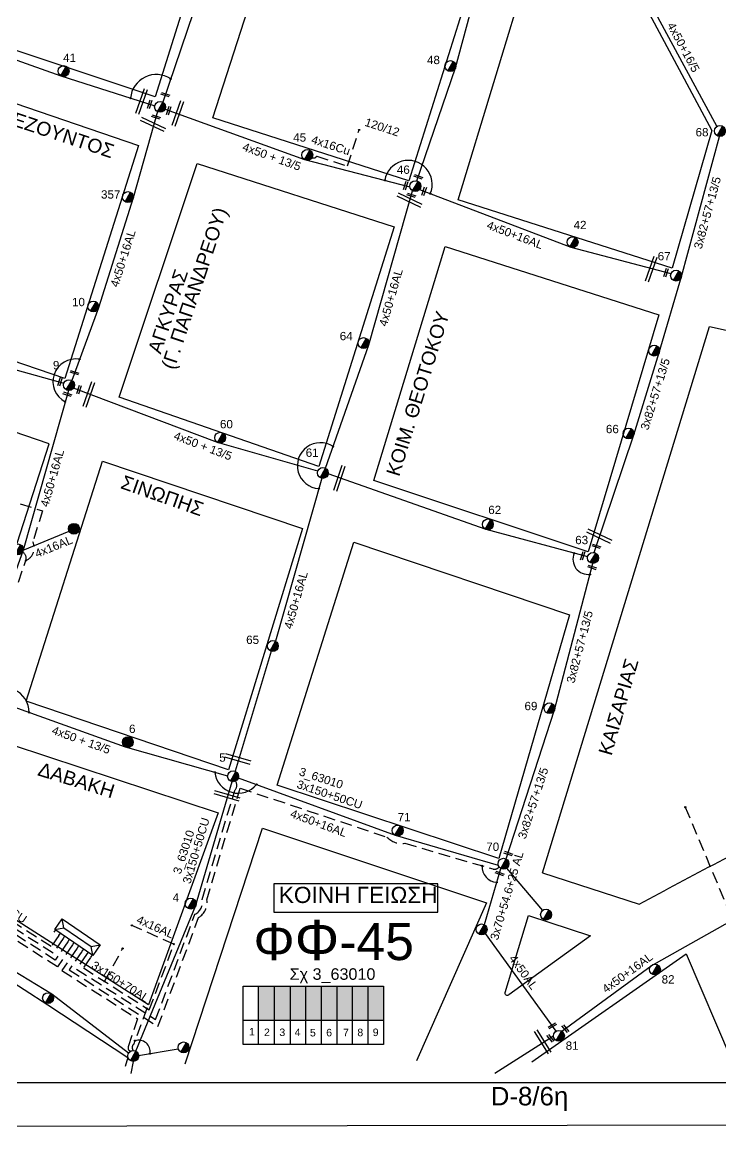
# Model space of a CAD drawing. Header units: millimetres. Extents: x 1091 to 3521, y 1177 to 2968.
# Drawn here: x 1449.9 to 1601.1, y 1933.2 to 2172.8 of the extents above; entities that cross this region are included whole.
import ezdxf
from ezdxf.enums import TextEntityAlignment as Align

# ---------------------------------------------------------------- set-up
doc = ezdxf.new("R2010")
doc.units = ezdxf.units.MM
doc.linetypes.add('DASHED', pattern=[19.05, 12.7, -6.35])
for name, color, linetype, lineweight in [('3x150+50', 7, 'Continuous', 30), ('3x150+50+CPE', 7, 'DASHED', 30), ('3x82+57+13_5', 7, 'Continuous', 30), ('4x50 + 13_5', 7, 'SYN_LINE', 30), ('4x50+16_5', 7, 'Continuous', 30), ('Άγνωστα', 7, 'Continuous', 30), ('Γυμνά εναέρια ΧΤ (3Φ)   4x16AL', 7, 'Continuous', 30), ('Γυμνά εναέρια ΧΤ (3Φ) 4x50AL', 7, 'Continuous', 30), ('Γυμνά εναέρια ΧΤ και ΦΟΠ (3Φ)   4x50+16AL', 7, 'Continuous', 30), ('Καλώδια ΧΤ   3x150+50CU', 7, 'DASHED', 30), ('Καλώδια ΧΤ   3x150+70AL', 7, 'DASHED', 30), ('Καλώδια ΧΤ   3x150AL+50CU', 7, 'DASHED', 30), ('Συνεστραμμένα ΧΤ   3x70+54.6+25 AL', 7, 'SYN_LINE', 30), ('Υπόγεια καλώδια Παροχών ΧΤ   4x16AL', 7, 'DASHED', 30)]:
    doc.layers.add(name, color=color, linetype=linetype, lineweight=lineweight)
for name, color, linetype in [('Pillar OTE', 7, 'Continuous'), ('TEXT ΚΑΛΩΔΙΩΝ', 7, 'Continuous'), ('ΑΓΝΩΣΤΟ ΕΝΑΕΡΙΟ ΚΑΛΩΔΙΟ', 7, 'Continuous'), ('ΑΓΝΩΣΤΟ ΥΠΟΓΕΙΟ ΚΑΛΩΔΙΟ', 7, 'DASHED'), ('Επιγραφές - Σχήματα', 7, 'Continuous'), ('Μηχανική τομή', 7, 'Continuous'), ('Στύλος Ξύλινος', 7, 'Continuous'), ('Στύλος Ξύλινος @ 1', 7, 'Continuous'), ('Στύλος ΦΜ', 7, 'Continuous'), ('Στύλος ΦΜ @ 1', 7, 'Continuous'), ('Συνδέσεις', 7, 'Continuous'), ('Τομή', 7, 'Continuous'), ('Υποσταθμός πόλεως', 7, 'Continuous'), ('Υπόβαθρο ΔΕΗ', 7, 'Continuous')]:
    doc.layers.add(name, color=color, linetype=linetype)
doc.styles.add('arial', font='arial.ttf')
doc.styles.get("Standard").update_dxf_attribs({"font": 'arial.ttf', "height": 1.8})
doc.linetypes.add('SYN_LINE', pattern='A,0.5,-0.0001,["/\\/\\/\\/",Standard,S=0.1,R=0,X=0,Y=-0.05],-0.25', length=0.7501)

# ---------------------------------------------------------------- blocks, each defined once
blk = doc.blocks.new('ΥΠΑΡΧΩΝ ΤΣΙΜΕΝΤΕΝΙΟΣ ΣΤΥΛΟΣ')
at = {"layer": 'Στύλος ΦΜ'}
blk.add_hatch(color=7, dxfattribs=at).paths.add_polyline_path([(-1.29, -2.28, 0.574793), (2.62, 0, 0.268822), (1.3, 2.27)])
at = {"layer": 'Στύλος ΦΜ', "color": 7}
blk.add_line((-1.29, -2.28), (1.3, 2.27), dxfattribs=at)
blk.add_circle((0, 0), 2.62, dxfattribs=at)
at = {"layer": 'Στύλος ΦΜ', "flags": 4}
for tag, p in [('ΑΡΙΘΜΟΣ', (-4.68, 8.05)), ('ΤΥΠΟΣ', (-4.91, 3.03))]:
    blk.add_attdef(tag, p, '', height=4, dxfattribs=at)
blk = doc.blocks.new('ΥΠΑΡΧΩΝ ΞΥΛΙΝΟΣ ΣΤΥΛΟΣ')
at = {"layer": 'Στύλος Ξύλινος'}
h = blk.add_hatch(color=7, dxfattribs=at)
h.paths.add_polyline_path([(-2.62, 0, 0.270008), (-1.29, -2.28), (1.3, 2.27, 0.576266)])
h.paths.add_polyline_path([(-1.29, -2.28, 0.574793), (2.62, 0, 0.268822), (1.3, 2.27)])
at = {"layer": 'Στύλος Ξύλινος', "color": 7}
blk.add_line((-1.29, -2.28), (1.3, 2.27), dxfattribs=at)
blk.add_circle((0, 0), 2.62, dxfattribs=at)
at = {"layer": 'Στύλος Ξύλινος', "color": 1, "flags": 4}
for tag, p in [('ΑΡΙΘΜΟΣ', (-4.91, 8.6)), ('ΤΥΠΟΣ', (-4.85, 3.39))]:
    blk.add_attdef(tag, p, '', height=4, dxfattribs=at)
blk = doc.blocks.new('ΥΠΟΣΤΑΘΜΟΣ ΠΟΛΕΩΣ 9 ΑΝΑΧΩΡΗΣΕΩΝ')
at = {"layer": 'Υποσταθμός πόλεως', "ltscale": 40}
for p, q in [((-9.63, -2.82), (-9.63, -4)), ((-7.12, -2.82), (-7.12, -4)), ((-4.84, -2.82), (-4.84, -4)), ((-2.36, -2.82), (-2.36, -4)), ((0.09, -2.82), (0.09, -4)), ((2.55, -2.82), (2.55, -4)), ((5.02, -2.82), (5.02, -4)), ((7.48, -2.82), (7.48, -4)), ((9.61, -2.82), (9.61, -4))]:
    blk.add_line(p, q, dxfattribs=at)
blk.add_lwpolyline([(-10.02, 2.82), (10.02, 2.82), (10.02, -2.82), (-10.02, -2.82)], close=True, dxfattribs=at)
for points in [[(-7.21, 0), (-10.02, 2.82)], [(-10.02, -2.82), (-7.21, 0)], [(-7.21, 0), (7.21, 0)], [(7.21, 0), (10.02, 2.82)], [(10.02, -2.82), (7.21, 0)]]:
    blk.add_lwpolyline(points, dxfattribs=at)
at = {"layer": 'Υποσταθμός πόλεως', "linetype": 'SYN_LINE', "ltscale": 40, "flags": 1}
for tag, p in [('ΜΕΤΑΣΧΗΜΑΤΙΣΜΟΣ', (10.79, 1.71)), ('ΙΣΧΥΣ', (10.77, -1.08)), ('ΑΡΙΘΜΟΣ', (10.89, -3.8))]:
    blk.add_attdef(tag, p, '', height=1.8, dxfattribs=at)
blk = doc.blocks.new('_ΣΥΝΔΕΣΗ')
at = {"layer": 'Συνδέσεις', "linetype": 'SYN_LINE', "ltscale": 40}
blk.add_hatch(color=256, dxfattribs=at).paths.add_polyline_path([(0.5, -0.01, 1), (-0.5, -0.01, 1)])
at = {"layer": 'Συνδέσεις'}
blk.add_circle((0, -0.01), 0.5, dxfattribs=at)
blk = doc.blocks.new('ΤΟΜΗ')
at = {"layer": 'Τομή', "ltscale": 40}
for p, q in [((11.33, -0.65), (-11.4, -0.65)), ((11.33, -3.42), (-11.4, -3.42))]:
    blk.add_line(p, q, dxfattribs=at)
blk = doc.blocks.new('ΜΗΧΑΝΙΚΗ ΤΟΜΗ')
at = {"layer": 'Μηχανική τομή', "ltscale": 40}
for p, q in [((-3.79, 1.21), (3.79, 1.21)), ((3.79, -0.34), (-3.79, -0.34))]:
    blk.add_line(p, q, dxfattribs=at)

msp = doc.modelspace()

# ---------------------------------------------------------------- hatches: boundary and pattern name
at = {"layer": 'Καλώδια ΧΤ   3x150AL+50CU', "linetype": 'DASHED', "lineweight": -3, "ltscale": 0.2}
h = msp.add_hatch(color=30, dxfattribs=at)
h.dxf.hatch_style = 1
h.paths.add_polyline_path([(1504.49, 1964.12), (1501.05, 1964.12), (1501.05, 1956.76), (1504.49, 1956.76)])
h = msp.add_hatch(color=2, dxfattribs=at)
h.dxf.hatch_style = 1
h.paths.add_polyline_path([(1504.49, 1956.76), (1507.93, 1956.75), (1507.93, 1964.12), (1504.49, 1964.12)])
h = msp.add_hatch(color=62, dxfattribs=at)
h.dxf.hatch_style = 1
h.paths.add_polyline_path([(1511.23, 1964.12), (1507.93, 1964.12), (1507.93, 1956.75), (1511.23, 1956.75)])
h = msp.add_hatch(color=27, dxfattribs=at)
h.dxf.hatch_style = 1
h.paths.add_polyline_path([(1511.23, 1956.75), (1514.62, 1956.75), (1514.62, 1964.12), (1511.23, 1964.12)])
h = msp.add_hatch(color=5, dxfattribs=at)
h.dxf.hatch_style = 1
h.paths.add_polyline_path([(1514.62, 1956.75), (1518.01, 1956.74), (1518.01, 1964.12), (1514.62, 1964.12)])
h = msp.add_hatch(color=6, dxfattribs=at)
h.dxf.hatch_style = 1
h.paths.add_polyline_path([(1521.35, 1956.74), (1521.35, 1964.12), (1518.01, 1964.12), (1518.01, 1956.74)])
h = msp.add_hatch(color=133, dxfattribs=at)
h.dxf.hatch_style = 1
h.paths.add_polyline_path([(1524.74, 1964.12), (1521.35, 1964.12), (1521.35, 1956.74), (1524.74, 1956.74)])
h = msp.add_hatch(color=151, dxfattribs=at)
h.dxf.hatch_style = 1
h.paths.add_polyline_path([(1528.13, 1964.12), (1524.74, 1964.12), (1524.74, 1956.74), (1528.13, 1956.74)])

# ---------------------------------------------------------------- linework, layer by layer
at = {"layer": '3x150+50', "color": 30, "linetype": 'DASHED', "lineweight": -3, "ltscale": 0.2}
msp.add_lwpolyline([(1434.88, 2073.1), (1454.29, 2067.03), (1452.17, 2060.33, -0.432319), (1450.68, 2056.25, 1.802516)], format="xyb", dxfattribs=at)
at = {"layer": '3x150+50+CPE', "color": 151, "lineweight": -3, "ltscale": 0.2}
msp.add_lwpolyline([(1460.75, 1973.02), (1457.51, 1968.26), (1429.35, 1986.26), (1434.44, 2001.61, 0.280045), (1436.22, 2006.56), (1441.77, 2024.85, 0.790824), (1440.67, 2028.21)], format="xyb", dxfattribs=at)
at = {"layer": '3x82+57+13_5', "color": 30, "lineweight": -3, "ltscale": 0.1}
msp.add_lwpolyline([(1573.65, 2057.97), (1582.26, 2083.49), (1587.76, 2101.3), (1592.54, 2117.78), (1600.8, 2148.1)], dxfattribs=at)
at = {"layer": '3x82+57+13_5', "color": 133, "lineweight": -3, "ltscale": 0.1}
msp.add_lwpolyline([(1554.63, 1991.63), (1565.1, 2023.89), (1573.4, 2055.64)], dxfattribs=at)
at = {"layer": '4x50 + 13_5', "color": 5, "lineweight": -3, "ltscale": 0.1}
msp.add_lwpolyline([(1480.79, 2153.99), (1510.99, 2143.07), (1533.79, 2137.2)], dxfattribs=at)
at = {"layer": '4x50 + 13_5', "color": 6, "lineweight": -3, "ltscale": 0.1}
msp.add_lwpolyline([(1513.83, 2075.59), (1492.14, 2081.81), (1461.01, 2093.61)], dxfattribs=at)
at = {"layer": '4x50 + 13_5', "color": 151, "lineweight": -3, "ltscale": 0.1}
msp.add_lwpolyline([(1440.36, 2027.3), (1472.17, 2015.9), (1494.33, 2009.62)], dxfattribs=at)
at = {"layer": '4x50+16_5', "color": 30, "lineweight": -3, "ltscale": 0.1}
msp.add_lwpolyline([(1585.47, 2177.47), (1600.22, 2150.25)], dxfattribs=at)
at = {"layer": 'Pillar OTE', "lineweight": -3, "ltscale": 40}
for points in [[(1497.72, 1951.48), (1497.73, 1964.12), (1528.06, 1964.12), (1528.06, 1951.45), (1497.72, 1951.48)], [(1501.05, 1951.48), (1501.05, 1964.12)], [(1504.49, 1951.48), (1504.49, 1964.12)], [(1507.93, 1951.47), (1507.93, 1964.12)], [(1511.23, 1951.47), (1511.23, 1964.12)], [(1514.62, 1951.47), (1514.62, 1964.12)], [(1518.01, 1951.46), (1518.01, 1964.12)], [(1521.35, 1951.46), (1521.35, 1964.12)], [(1524.74, 1951.46), (1524.74, 1964.12)], [(1497.72, 1956.76), (1528.06, 1956.73)]]:
    msp.add_lwpolyline(points, dxfattribs=at)
at = {"layer": 'Άγνωστα', "lineweight": -3, "ltscale": 0.1}
for points in [[(3521.49, 1936.89), (1091.31, 1933.19), (1091.31, 2964.7), (3521.49, 2968.4)], [(3374.53, 1943.19), (1101.31, 1943.19), (1101.31, 2954.7), (3374.53, 2954.7)]]:
    msp.add_lwpolyline(points, close=True, dxfattribs=at)
at = {"layer": 'ΑΓΝΩΣΤΟ ΕΝΑΕΡΙΟ ΚΑΛΩΔΙΟ', "color": 5, "lineweight": -3, "ltscale": 0.1}
for points in [[(1535.31, 2138.45), (1543.66, 2162.96), (1550.57, 2188.64)], [(1472.89, 1949.56), (1456.31, 1962.32), (1434.62, 1975.46), (1425.39, 1979.31)]]:
    msp.add_lwpolyline(points, dxfattribs=at)
at = {"layer": 'ΑΓΝΩΣΤΟ ΕΝΑΕΡΙΟ ΚΑΛΩΔΙΟ', "color": 173, "lineweight": -3, "ltscale": 0.1}
msp.add_lwpolyline([(1428.14, 2171.91), (1458.27, 2161.23), (1478.56, 2154.7)], dxfattribs=at)
at = {"layer": 'ΑΓΝΩΣΤΟ ΕΝΑΕΡΙΟ ΚΑΛΩΔΙΟ', "color": 30, "lineweight": -3, "ltscale": 0.1}
for points in [[(1408.92, 2110.84), (1436.29, 2100.92), (1458.92, 2094.69)], [(1564.87, 1953.27), (1552.18, 1945.2)]]:
    msp.add_lwpolyline(points, dxfattribs=at)
at = {"layer": 'ΑΓΝΩΣΤΟ ΕΝΑΕΡΙΟ ΚΑΛΩΔΙΟ', "color": 133, "lineweight": -3, "ltscale": 0.1}
msp.add_lwpolyline([(1572.26, 2057.06), (1550.32, 2062.96), (1516.12, 2075.04)], dxfattribs=at)
at = {"layer": 'ΑΓΝΩΣΤΟ ΕΝΑΕΡΙΟ ΚΑΛΩΔΙΟ', "color": 27, "lineweight": -3, "ltscale": 0.1}
for points in [[(1474.5, 1949.99), (1487.37, 1981.39), (1495.29, 2008.38)], [(1475.08, 1949.06), (1483.67, 1950.51)], [(1473.91, 1947.79), (1473.38, 1945.21)]]:
    msp.add_lwpolyline(points, dxfattribs=at)
at = {"layer": 'ΑΓΝΩΣΤΟ ΕΝΑΕΡΙΟ ΚΑΛΩΔΙΟ', "color": 151, "lineweight": -3, "ltscale": 0.1}
msp.add_lwpolyline([(1554.68, 1989.62), (1562.51, 1980.49)], dxfattribs=at)
at = {"layer": 'ΑΓΝΩΣΤΟ ΥΠΟΓΕΙΟ ΚΑΛΩΔΙΟ', "color": 133, "lineweight": -3, "ltscale": 0.2}
msp.add_lwpolyline([(1593.39, 2002.85), (1602.94, 1980), (1604.77, 1980.78, -0.530409), (1606.57, 1981.63, 3.998723)], format="xyb", dxfattribs=at)
at = {"layer": 'Γυμνά εναέρια ΧΤ (3Φ)   4x16AL', "color": 30, "lineweight": -3, "ltscale": 0.1}
msp.add_lwpolyline([(1450.11, 2058.52), (1460.03, 2062.58)], dxfattribs=at)
at = {"layer": 'Γυμνά εναέρια ΧΤ (3Φ) 4x50AL', "color": 133, "lineweight": -3, "ltscale": 0.1}
msp.add_lwpolyline([(1550.07, 1975.49), (1565.4, 1954.32)], dxfattribs=at)
at = {"layer": 'Γυμνά εναέρια ΧΤ και ΦΟΠ (3Φ)   4x50+16AL', "color": 85, "lineweight": -3, "ltscale": 0.1}
msp.add_lwpolyline([(1501.26, 2223.56), (1495.75, 2202.79), (1488.17, 2178.72), (1480.31, 2155.52)], dxfattribs=at)
at = {"layer": 'Γυμνά εναέρια ΧΤ και ΦΟΠ (3Φ)   4x50+16AL', "color": 30, "lineweight": -3, "ltscale": 0.1}
for points in [[(1479.14, 2153.47), (1473.93, 2134.8), (1466.41, 2110.96), (1460.59, 2095.26)], [(1459.88, 2093.06), (1450.11, 2058.52), (1439.65, 2029.27)]]:
    msp.add_lwpolyline(points, dxfattribs=at)
at = {"layer": 'Γυμνά εναέρια ΧΤ και ΦΟΠ (3Φ)   4x50+16AL', "color": 6, "lineweight": -3, "ltscale": 0.1}
for points in [[(1515.54, 2076.25), (1524.87, 2102.99), (1534.38, 2136.3)], [(1514.7, 2074.07), (1504.72, 2038.77)], [(1503.73, 2036.64), (1495.95, 2010.63)]]:
    msp.add_lwpolyline(points, dxfattribs=at)
at = {"layer": 'Γυμνά εναέρια ΧΤ και ΦΟΠ (3Φ)   4x50+16AL', "color": 5, "lineweight": -3, "ltscale": 0.1}
msp.add_lwpolyline([(1535.87, 2136.59), (1568.63, 2124.09), (1590.28, 2118.38)], dxfattribs=at)
at = {"layer": 'Γυμνά εναέρια ΧΤ και ΦΟΠ (3Φ)   4x50+16AL', "color": 151, "lineweight": -3, "ltscale": 0.1}
msp.add_lwpolyline([(1496.65, 2009.23), (1530.56, 1996.77), (1552.9, 1990.31)], dxfattribs=at)
at = {"layer": 'Γυμνά εναέρια ΧΤ και ΦΟΠ (3Φ)   4x50+16AL', "color": 133, "lineweight": -3, "ltscale": 0.1}
msp.add_lwpolyline([(1566.63, 1954.36), (1585.97, 1968.52), (1606.64, 1980.14)], dxfattribs=at)
at = {"layer": 'Επιγραφές - Σχήματα', "color": 173, "lineweight": -3}
msp.add_lwpolyline([(1504.33, 1980.1), (1539.84, 1980.1), (1539.84, 1986.27), (1504.33, 1986.27)], close=True, dxfattribs=at)
at = {"layer": 'Καλώδια ΧΤ   3x150+50CU', "color": 6, "lineweight": -3, "ltscale": 0.2}
msp.add_lwpolyline([(1478.76, 1956.87), (1487.25, 1979.65, 0.34995), (1488.83, 1982.85), (1495.87, 2006.47, 0.352344), (1496.07, 2008.51)], format="xyb", dxfattribs=at)
at = {"layer": 'Καλώδια ΧΤ   3x150+50CU', "color": 133, "lineweight": -3, "ltscale": 0.2}
msp.add_lwpolyline([(1462.78, 1971.63), (1460.06, 1967.63), (1479.26, 1955.36), (1488.06, 1978.95, 0.299135), (1489.86, 1982.79), (1497.05, 2006.98), (1528.8, 1996.36, 0.237489), (1532.68, 1995.02), (1551.71, 1989.47, 0.297088), (1553.11, 1989.89)], format="xyb", dxfattribs=at)
at = {"layer": 'Καλώδια ΧΤ   3x150+50CU', "color": 5, "lineweight": -3, "ltscale": 0.2}
for points in [[(1461.76, 1972.32), (1458.46, 1967.47)], [(1458.46, 1967.47), (1474.83, 1957.01)]]:
    msp.add_lwpolyline(points, dxfattribs=at)
at = {"layer": 'Καλώδια ΧΤ   3x150+50CU', "color": 6, "lineweight": -3, "ltscale": 0.2}
for points in [[(1463.8, 1970.93), (1461.66, 1967.79)], [(1461.66, 1967.79), (1478.76, 1956.87)]]:
    msp.add_lwpolyline(points, dxfattribs=at)
at = {"layer": 'Καλώδια ΧΤ   3x150+50CU', "color": 5, "lineweight": -3, "ltscale": 0.2}
msp.add_lwpolyline([(1474.83, 1957.01), (1472.84, 1950.96, 0.413284), (1473.32, 1949.99, 1.293602)], format="xyb", dxfattribs=at)
at = {"layer": 'Καλώδια ΧΤ   3x150+70AL', "color": 27, "lineweight": -3, "ltscale": 0.2}
for points in [[(1477.39, 1958.93), (1482.71, 1973.18)], [(1464.68, 1970.33), (1463.12, 1968.05)], [(1467.7, 1965.12), (1471.61, 1972.23)], [(1463.12, 1968.05), (1477.39, 1958.93)]]:
    msp.add_lwpolyline(points, dxfattribs=at)
msp.add_lwpolyline([(1476.85, 1959.27), (1474.01, 1951.55, 0.418027), (1473.92, 1950.15, 1.952214)], format="xyb", dxfattribs=at)
at = {"layer": 'Καλώδια ΧΤ   3x150AL+50CU', "color": 30, "lineweight": -3, "ltscale": 0.2}
msp.add_lwpolyline([(1441.57, 2030.01), (1450.68, 2056.25, 0.377398), (1449.94, 2058.05, 81.053447)], format="xyb", dxfattribs=at)
at = {"layer": 'Καλώδια ΧΤ   3x150AL+50CU', "color": 2, "lineweight": -3, "ltscale": 0.2}
msp.add_lwpolyline([(1456.56, 1971.24), (1428.88, 1988.93), (1426.4, 1990.18), (1381.24, 2015.36), (1389.5, 2041.59, 0.275664), (1388.93, 2043.99)], format="xyb", dxfattribs=at)
at = {"layer": 'Καλώδια ΧΤ   3x150AL+50CU', "color": 62, "lineweight": -3, "ltscale": 0.2}
msp.add_lwpolyline([(1457.04, 1969.75), (1428.34, 1988.09), (1425.92, 1989.3), (1381.98, 2013.67, 0.555416), (1380.39, 2014.5)], format="xyb", dxfattribs=at)
at = {"layer": 'Καλώδια ΧΤ   3x150AL+50CU', "color": 30, "lineweight": -3, "ltscale": 0.2}
for points in [[(1456.16, 1972.68), (1429.42, 1989.77)], [(1457.78, 1975.06), (1456.16, 1972.68)]]:
    msp.add_lwpolyline(points, dxfattribs=at)
at = {"layer": 'Καλώδια ΧΤ   3x150AL+50CU', "color": 2, "lineweight": -3, "ltscale": 0.2}
msp.add_lwpolyline([(1458.72, 1974.41), (1456.56, 1971.24)], dxfattribs=at)
at = {"layer": 'Καλώδια ΧΤ   3x150AL+50CU', "color": 62, "lineweight": -3, "ltscale": 0.2}
msp.add_lwpolyline([(1459.74, 1973.71), (1457.04, 1969.75)], dxfattribs=at)
at = {"layer": 'Συνεστραμμένα ΧΤ   3x70+54.6+25 AL', "color": 133, "lineweight": -3, "ltscale": 15}
msp.add_lwpolyline([(1549.9, 1977.41), (1553.46, 1989.59)], dxfattribs=at)
at = {"layer": 'Υπόβαθρο ΔΕΗ', "lineweight": -3, "ltscale": 0.1}
for points in [[(1437.71, 2170.32), (1458.75, 2238.3), (1500.11, 2224.92), (1478.69, 2156.69)], [(1491.17, 2152.1), (1507.79, 2203.79), (1549.48, 2189.23), (1533.55, 2138.45)], [(1544.2, 2134.36), (1559.67, 2185.24), (1584.5, 2176.75), (1599.13, 2149.34), (1590.54, 2119.53)], [(1459.11, 2095.68), (1418.73, 2109.44), (1434.73, 2159.92), (1475.06, 2146.1)], [(1514.07, 2076.6), (1470.87, 2091.66), (1487.72, 2142.22), (1530.4, 2128.52)], [(1525.98, 2073.56), (1541.44, 2124.24), (1587.67, 2109.49), (1572.36, 2058.15)], [(1414.8, 2095.56), (1398.5, 2043.07), (1438.96, 2029.75), (1455.74, 2081.53)], [(1450.73, 2025.79), (1467.29, 2077.8), (1510.55, 2063.21), (1494.55, 2010.9)], [(1505.05, 2007.6), (1521.65, 2060.2), (1568.31, 2044.5), (1553.05, 1991.71)]]:
    msp.add_lwpolyline(points, close=True, dxfattribs=at)
for points in [[(1562.47, 1988.66), (1598.65, 2106.96), (1617.32, 2102.8)], [(1438.35, 1984.91), (1447.7, 2016.35), (1492.26, 2001.65), (1477.24, 1960.05), (1438.35, 1984.91)], [(1485.18, 1947.29), (1501.87, 1998.28), (1550.39, 1982.14), (1535.19, 1947.94)], [(1562.47, 1988.66), (1583.43, 1981.82)], [(1426.63, 1946.73), (1434.88, 1973.31), (1455.42, 1960.07), (1472.71, 1948.64), (1472.17, 1946.68)], [(1560.2, 1947.69), (1593.6, 1971.09), (1603.33, 1948.31)]]:
    msp.add_lwpolyline(points, dxfattribs=at)
msp.add_lwpolyline([(1559.46, 1979.37), (1572.88, 1974.96), (1555.23, 1962.21, -0.837238), (1554.43, 1962.73), (1559.46, 1979.37)], format="xyb", dxfattribs=at)
at = {"layer": 'Υπόβαθρο ΔΕΗ', "lineweight": -3}
for centre, radius, start, end in [((1478.91, 2155.89), 5.61, 56.3953, 174.9255), ((1533.44, 2137.73), 5.17, 336.9093, 170.3068), ((1461.45, 2094.98), 4.92, 80.134, 242.6219), ((1514.42, 2076.79), 4.98, 56.4584, 265.8848), ((1572.39, 2056.55), 3.32, 156.9814, 276.5157), ((1446.03, 2023.36), 5.35, 359.9499, 132.6274), ((1496.64, 2010.95), 5.09, 186.1615, 321.4212), ((1552.81, 1989.98), 3.41, 177.2393, 266.1232), ((1475.06, 1949.88), 2.52, 350.8067, 108.0239)]:
    msp.add_arc(centre, radius, start, end, dxfattribs=at)
at = {"layer": 'Υπόβαθρο ΔΕΗ', "lineweight": -3, "ltscale": 0.1}
msp.add_spline([(1583.43, 1981.82), (1618.27, 1999.47), (1656, 2010.15), (1677.16, 2010.33)], degree=3, dxfattribs=at)
at = {"layer": 'Υπόγεια καλώδια Παροχών ΧΤ   4x16AL', "color": 5, "lineweight": -3, "ltscale": 0.2}
msp.add_lwpolyline([(1512.51, 2143.61, 0.501126), (1513.62, 2143.83), (1520.28, 2141.69), (1522.8, 2149.5)], format="xyb", dxfattribs=at)
at = {"layer": 'Υπόγεια καλώδια Παροχών ΧΤ   4x16AL', "color": 27, "lineweight": -3, "ltscale": 0.2}
msp.add_lwpolyline([(1482.71, 1973.18), (1473.59, 1977.25)], dxfattribs=at)

# ---------------------------------------------------------------- block references
at = {"layer": 'Μηχανική τομή', "lineweight": -3}
for p, xscale, yscale, zscale, rotation in [((1480.82, 2157.03), 0.2499999999999676, 0.2499999999999676, 0.2499999999999676, 341.6176700455887), ((1477.57, 2155), 0.2499999999999677, 0.2499999999999677, 0.2499999999999677, 71.28306097681653), ((1481.69, 2153.64), 0.2499999999999677, 0.2499999999999677, 0.2499999999999677, 71.28306097681653), ((1478.79, 2152.21), 0.2499999999999676, 0.2499999999999676, 0.2499999999999676, 341.6176700455887), ((1532.98, 2137.38), 0.2499999999999677, 0.2499999999999677, 0.2499999999999677, 71.28306097681653), ((1535.58, 2139.24), 0.2499999999999676, 0.2499999999999676, 0.2499999999999676, 341.6176700455887), ((1534.06, 2135.23), 0.2499999999999676, 0.2499999999999676, 0.2499999999999676, 341.6176700455887), ((1536.96, 2136.15), 0.2499999999999677, 0.2499999999999677, 0.2499999999999677, 71.28306097681653), ((1589.3, 2118.55), 0.2499999999999677, 0.2499999999999677, 0.2499999999999677, 71.28306097681653), ((1461.17, 2096.82), 0.2499999999999677, 0.2499999999999677, 0.2499999999999677, 341.6176700455887), ((1458.18, 2094.94), 0.2499999999999677, 0.2499999999999677, 0.2499999999999677, 71.28306097681653), ((1459.62, 2092.17), 0.2499999999999676, 0.2499999999999676, 0.2499999999999676, 341.6176700455887), ((1462.26, 2093.2), 0.2499999999999677, 0.2499999999999677, 0.2499999999999677, 71.28306097681653), ((1574.12, 2059.22), 0.2499999999999676, 0.2499999999999676, 0.2499999999999676, 341.6176700455887), ((1571.28, 2057.24), 0.2499999999999677, 0.2499999999999677, 0.2499999999999677, 71.28306097681653), ((1573.19, 2054.65), 0.2499999999999676, 0.2499999999999676, 0.2499999999999676, 341.6176700455887), ((1555.03, 1992.7), 0.2499999999999676, 0.2499999999999676, 0.2499999999999676, 341.6176700455887), ((1553.16, 1988.38), 0.2499999999999676, 0.2499999999999676, 0.2499999999999676, 341.6176700455887), ((1564.66, 1955.41), 0.2499999999999676, 0.2499999999999676, 0.2499999999999676, 30.37670893552088), ((1567.36, 1954.81), 0.2499999999999676, 0.2499999999999676, 0.2499999999999676, 309.4345195836933), ((1564.12, 1952.72), 0.2499999999999676, 0.2499999999999676, 0.2499999999999676, 309.4345195836933)]:
    msp.add_blockref('ΜΗΧΑΝΙΚΗ ΤΟΜΗ', p, dxfattribs=dict(at, xscale=xscale, yscale=yscale, zscale=zscale, rotation=rotation))
at = {"layer": 'Στύλος Ξύλινος @ 1', "lineweight": -3, "ltscale": 40, "xscale": 0.4499999999998181, "yscale": 0.4499999999998181, "zscale": 0.4499999999998181}
msp.add_blockref('ΥΠΑΡΧΩΝ ΞΥΛΙΝΟΣ ΣΤΥΛΟΣ', (1461.07, 2063.13), dxfattribs=at)
at = {"layer": 'Στύλος Ξύλινος @ 1', "lineweight": -3, "ltscale": 40}
ref = msp.add_blockref('ΥΠΑΡΧΩΝ ΞΥΛΙΝΟΣ ΣΤΥΛΟΣ', (1472.75, 2016.93), dxfattribs=dict(at, xscale=0.4499999999998181, yscale=0.4499999999998181, zscale=0.4499999999998181))
ref.add_attrib('ΤΥΠΟΣ', '6', (1473, 2018.92), dxfattribs={"layer": 'Στύλος Ξύλινος', "height": 1.8, "flags": 4})
at = {"layer": 'Στύλος ΦΜ @ 1', "lineweight": -3, "ltscale": 40}
ref = msp.add_blockref('ΥΠΑΡΧΩΝ ΤΣΙΜΕΝΤΕΝΙΟΣ ΣΤΥΛΟΣ', (1458.85, 2162.25), dxfattribs=dict(at, xscale=0.4499999999998181, yscale=0.4499999999998181, zscale=0.4499999999998181))
ref.add_attrib('ΤΥΠΟΣ', '41', (1458.74, 2164.22), dxfattribs={"layer": 'Στύλος ΦΜ', "height": 1.8, "flags": 4})
ref = msp.add_blockref('ΥΠΑΡΧΩΝ ΤΣΙΜΕΝΤΕΝΙΟΣ ΣΤΥΛΟΣ', (1542.54, 2163.33), dxfattribs=dict(at, xscale=0.4499999999998181, yscale=0.4499999999998181, zscale=0.4499999999998181))
ref.add_attrib('ΤΥΠΟΣ', '48', (1537.48, 2163.75), dxfattribs={"layer": 'Στύλος ΦΜ', "height": 1.8, "flags": 4})
at = {"layer": 'Στύλος ΦΜ @ 1', "lineweight": -3, "ltscale": 40, "xscale": 0.4499999999998181, "yscale": 0.4499999999998181, "zscale": 0.4499999999998181}
for p in [(1479.72, 2154.49), (1586.65, 2101.71), (1563.26, 1979.59), (1549.31, 1976.39), (1455.47, 1961.5), (1484.8, 1950.83), (1473.91, 1948.97)]:
    msp.add_blockref('ΥΠΑΡΧΩΝ ΤΣΙΜΕΝΤΕΝΙΟΣ ΣΤΥΛΟΣ', p, dxfattribs=at)
at = {"layer": 'Στύλος ΦΜ @ 1', "lineweight": -3, "ltscale": 40}
ref = msp.add_blockref('ΥΠΑΡΧΩΝ ΤΣΙΜΕΝΤΕΝΙΟΣ ΣΤΥΛΟΣ', (1600.87, 2149.27), dxfattribs=dict(at, xscale=0.4499999999998181, yscale=0.4499999999998181, zscale=0.4499999999998181))
ref.add_attrib('ΤΥΠΟΣ', '68', (1595.61, 2148.11), dxfattribs={"layer": 'Στύλος ΦΜ', "height": 1.8, "flags": 4})
ref = msp.add_blockref('ΥΠΑΡΧΩΝ ΤΣΙΜΕΝΤΕΝΙΟΣ ΣΤΥΛΟΣ', (1511.57, 2144.09), dxfattribs=dict(at, xscale=0.4499999999998181, yscale=0.4499999999998181, zscale=0.4499999999998181))
ref.add_attrib('ΤΥΠΟΣ', '45', (1508.53, 2146.97), dxfattribs={"layer": 'Στύλος ΦΜ', "height": 1.8, "flags": 4})
ref = msp.add_blockref('ΥΠΑΡΧΩΝ ΤΣΙΜΕΝΤΕΝΙΟΣ ΣΤΥΛΟΣ', (1534.96, 2137.33), dxfattribs=dict(at, xscale=0.4499999999998181, yscale=0.4499999999998181, zscale=0.4499999999998181))
ref.add_attrib('ΤΥΠΟΣ', '46', (1530.96, 2139.99), dxfattribs={"layer": 'Στύλος ΦΜ', "height": 1.8, "flags": 4})
ref = msp.add_blockref('ΥΠΑΡΧΩΝ ΤΣΙΜΕΝΤΕΝΙΟΣ ΣΤΥΛΟΣ', (1472.76, 2134.97), dxfattribs=dict(at, xscale=0.4499999999998181, yscale=0.4499999999998181, zscale=0.4499999999998181))
ref.add_attrib('ΤΥΠΟΣ', '357', (1466.94, 2134.63), dxfattribs={"layer": 'Στύλος ΦΜ', "height": 1.8, "flags": 4})
ref = msp.add_blockref('ΥΠΑΡΧΩΝ ΤΣΙΜΕΝΤΕΝΙΟΣ ΣΤΥΛΟΣ', (1568.99, 2125.2), dxfattribs=dict(at, xscale=0.4499999999998181, yscale=0.4499999999998181, zscale=0.4499999999998181))
ref.add_attrib('ΤΥΠΟΣ', '42', (1569.21, 2128.01), dxfattribs={"layer": 'Στύλος ΦΜ', "height": 1.8, "flags": 4})
ref = msp.add_blockref('ΥΠΑΡΧΩΝ ΤΣΙΜΕΝΤΕΝΙΟΣ ΣΤΥΛΟΣ', (1591.38, 2117.96), dxfattribs=dict(at, xscale=0.4499999999998181, yscale=0.4499999999998181, zscale=0.4499999999998181))
ref.add_attrib('ΤΥΠΟΣ', '67', (1587.41, 2121.27), dxfattribs={"layer": 'Στύλος ΦΜ', "height": 1.8, "flags": 4})
ref = msp.add_blockref('ΥΠΑΡΧΩΝ ΤΣΙΜΕΝΤΕΝΙΟΣ ΣΤΥΛΟΣ', (1465.27, 2111.27), dxfattribs=dict(at, xscale=0.4499999999998181, yscale=0.4499999999998181, zscale=0.4499999999998181))
ref.add_attrib('ΤΥΠΟΣ', '10', (1460.66, 2111.33), dxfattribs={"layer": 'Στύλος ΦΜ', "height": 1.8, "flags": 4})
ref = msp.add_blockref('ΥΠΑΡΧΩΝ ΤΣΙΜΕΝΤΕΝΙΟΣ ΣΤΥΛΟΣ', (1523.74, 2103.34), dxfattribs=dict(at, xscale=0.4499999999998181, yscale=0.4499999999998181, zscale=0.4499999999998181))
ref.add_attrib('ΤΥΠΟΣ', '64', (1518.6, 2103.96), dxfattribs={"layer": 'Στύλος ΦΜ', "height": 1.8, "flags": 4})
ref = msp.add_blockref('ΥΠΑΡΧΩΝ ΤΣΙΜΕΝΤΕΝΙΟΣ ΣΤΥΛΟΣ', (1460.01, 2094.24), dxfattribs=dict(at, xscale=0.4499999999998181, yscale=0.4499999999998181, zscale=0.4499999999998181))
ref.add_attrib('ΤΥΠΟΣ', '9', (1456.53, 2097.67), dxfattribs={"layer": 'Στύλος ΦΜ', "height": 1.8, "flags": 4})
ref = msp.add_blockref('ΥΠΑΡΧΩΝ ΤΣΙΜΕΝΤΕΝΙΟΣ ΣΤΥΛΟΣ', (1492.72, 2082.84), dxfattribs=dict(at, xscale=0.4499999999998181, yscale=0.4499999999998181, zscale=0.4499999999998181))
ref.add_attrib('ΤΥΠΟΣ', '60', (1492.68, 2084.89), dxfattribs={"layer": 'Στύλος ΦΜ', "height": 1.8, "flags": 4})
ref = msp.add_blockref('ΥΠΑΡΧΩΝ ΤΣΙΜΕΝΤΕΝΙΟΣ ΣΤΥΛΟΣ', (1581.11, 2083.76), dxfattribs=dict(at, xscale=0.4499999999998181, yscale=0.4499999999998181, zscale=0.4499999999998181))
ref.add_attrib('ΤΥΠΟΣ', '66', (1576.2, 2083.83), dxfattribs={"layer": 'Στύλος ΦΜ', "height": 1.8, "flags": 4})
ref = msp.add_blockref('ΥΠΑΡΧΩΝ ΤΣΙΜΕΝΤΕΝΙΟΣ ΣΤΥΛΟΣ', (1514.95, 2075.22), dxfattribs=dict(at, xscale=0.4499999999998181, yscale=0.4499999999998181, zscale=0.4499999999998181))
ref.add_attrib('ΤΥΠΟΣ', '61', (1511.24, 2078.71), dxfattribs={"layer": 'Στύλος ΦΜ', "height": 1.8, "flags": 4})
ref = msp.add_blockref('ΥΠΑΡΧΩΝ ΤΣΙΜΕΝΤΕΝΙΟΣ ΣΤΥΛΟΣ', (1550.66, 2064.08), dxfattribs=dict(at, xscale=0.4499999999998181, yscale=0.4499999999998181, zscale=0.4499999999998181))
ref.add_attrib('ΤΥΠΟΣ', '62', (1550.74, 2066.32), dxfattribs={"layer": 'Στύλος ΦΜ', "height": 1.8, "flags": 4})
ref = msp.add_blockref('ΥΠΑΡΧΩΝ ΤΣΙΜΕΝΤΕΝΙΟΣ ΣΤΥΛΟΣ', (1448.94, 2058.66), dxfattribs=dict(at, xscale=0.4499999999998181, yscale=0.4499999999998181, zscale=0.4499999999998181))
ref.add_attrib('ΤΥΠΟΣ', '8', (1444.35, 2059.34), dxfattribs={"layer": 'Στύλος ΦΜ', "height": 1.8, "flags": 4})
ref = msp.add_blockref('ΥΠΑΡΧΩΝ ΤΣΙΜΕΝΤΕΝΙΟΣ ΣΤΥΛΟΣ', (1573.41, 2056.82), dxfattribs=dict(at, xscale=0.4499999999998181, yscale=0.4499999999998181, zscale=0.4499999999998181))
ref.add_attrib('ΤΥΠΟΣ', '63', (1569.56, 2059.8), dxfattribs={"layer": 'Στύλος ΦΜ', "height": 1.8, "flags": 4})
ref = msp.add_blockref('ΥΠΑΡΧΩΝ ΤΣΙΜΕΝΤΕΝΙΟΣ ΣΤΥΛΟΣ', (1504.13, 2037.75), dxfattribs=dict(at, xscale=0.4499999999998181, yscale=0.4499999999998181, zscale=0.4499999999998181))
ref.add_attrib('ΤΥΠΟΣ', '65', (1498.35, 2038.19), dxfattribs={"layer": 'Στύλος ΦΜ', "height": 1.8, "flags": 4})
ref = msp.add_blockref('ΥΠΑΡΧΩΝ ΤΣΙΜΕΝΤΕΝΙΟΣ ΣΤΥΛΟΣ', (1563.99, 2024.28), dxfattribs=dict(at, xscale=0.4499999999998181, yscale=0.4499999999998181, zscale=0.4499999999998181))
ref.add_attrib('ΤΥΠΟΣ', '69', (1558.58, 2023.85), dxfattribs={"layer": 'Στύλος ΦΜ', "height": 1.8, "flags": 4})
ref = msp.add_blockref('ΥΠΑΡΧΩΝ ΤΣΙΜΕΝΤΕΝΙΟΣ ΣΤΥΛΟΣ', (1495.51, 2009.54), dxfattribs=dict(at, xscale=0.4499999999998181, yscale=0.4499999999998181, zscale=0.4499999999998181))
ref.add_attrib('ΤΥΠΟΣ', '5', (1492.52, 2012.69), dxfattribs={"layer": 'Στύλος ΦΜ', "height": 1.8, "flags": 4})
ref = msp.add_blockref('ΥΠΑΡΧΩΝ ΤΣΙΜΕΝΤΕΝΙΟΣ ΣΤΥΛΟΣ', (1531.14, 1997.79), dxfattribs=dict(at, xscale=0.4499999999998181, yscale=0.4499999999998181, zscale=0.4499999999998181))
ref.add_attrib('ΤΥΠΟΣ', '71', (1531.13, 1999.8), dxfattribs={"layer": 'Στύλος ΦΜ', "height": 1.8, "flags": 4})
ref = msp.add_blockref('ΥΠΑΡΧΩΝ ΤΣΙΜΕΝΤΕΝΙΟΣ ΣΤΥΛΟΣ', (1554.04, 1990.61), dxfattribs=dict(at, xscale=0.4499999999998181, yscale=0.4499999999998181, zscale=0.4499999999998181))
ref.add_attrib('ΤΥΠΟΣ', '70', (1550.31, 1993.38), dxfattribs={"layer": 'Στύλος ΦΜ', "height": 1.8, "flags": 4})
ref = msp.add_blockref('ΥΠΑΡΧΩΝ ΤΣΙΜΕΝΤΕΝΙΟΣ ΣΤΥΛΟΣ', (1486.34, 1981.96), dxfattribs=dict(at, xscale=0.4499999999998181, yscale=0.4499999999998181, zscale=0.4499999999998181))
ref.add_attrib('ΤΥΠΟΣ', '4', (1482.45, 1982.4), dxfattribs={"layer": 'Στύλος ΦΜ', "height": 1.8, "flags": 4})
ref = msp.add_blockref('ΥΠΑΡΧΩΝ ΤΣΙΜΕΝΤΕΝΙΟΣ ΣΤΥΛΟΣ', (1586.81, 1967.69), dxfattribs=dict(at, xscale=0.4499999999998181, yscale=0.4499999999998181, zscale=0.4499999999998181))
ref.add_attrib('ΤΥΠΟΣ', '82', (1588.26, 1964.66), dxfattribs={"layer": 'Στύλος ΦΜ', "height": 1.8, "flags": 4})
ref = msp.add_blockref('ΥΠΑΡΧΩΝ ΤΣΙΜΕΝΤΕΝΙΟΣ ΣΤΥΛΟΣ', (1566.04, 1953.33), dxfattribs=dict(at, xscale=0.4499999999998181, yscale=0.4499999999998181, zscale=0.4499999999998181))
ref.add_attrib('ΤΥΠΟΣ', '81', (1567.5, 1950.31), dxfattribs={"layer": 'Στύλος ΦΜ', "height": 1.8, "flags": 4})
at = {"layer": 'Συνδέσεις', "lineweight": -3, "xscale": 0.25, "yscale": 0.25, "zscale": 0.25}
for p in [(1482.02, 2160.56), (1473.32, 2156.39), (1522.8, 2149.5), (1528.35, 2138.6), (1538.19, 2135.7), (1462.29, 2099.83), (1459.18, 2090.61), (1517.18, 2080.94), (1514.07, 2071.82), (1450.68, 2056.25), (1569.33, 2057.85), (1572.77, 2053.25), (1451.38, 2023.35), (1491.58, 2010.4), (1500.62, 2007.77), (1593.39, 2002.86), (1549.4, 1990.14), (1552.58, 1986.57), (1473.59, 1977.25), (1471.61, 1972.24), (1482.71, 1973.19), (1467.7, 1965.12), (1476.85, 1959.28), (1474.28, 1952.28), (1477.55, 1949.48)]:
    msp.add_blockref('_ΣΥΝΔΕΣΗ', p, dxfattribs=at)
at = {"layer": 'Τομή', "lineweight": -3}
for p, xscale, yscale, zscale, rotation in [((1475.19, 2155.79), 0.2499999999999995, 0.2499999999999995, 0.2499999999999995, 70.82323712653914), ((1483.04, 2153.18), 0.2499999999999995, 0.2499999999999995, 0.2499999999999995, 70.82323712653914), ((1477.92, 2150.29), 0.2499999999999995, 0.2499999999999995, 0.2499999999999995, 154.6830260571856), ((1533.46, 2133.86), 0.2499999999999995, 0.2499999999999995, 0.2499999999999995, 154.6830260571856), ((1585.46, 2119.47), 0.2499999999999995, 0.2499999999999995, 0.2499999999999995, 70.82323712653914), ((1463.76, 2092.33), 0.2499999999999995, 0.2499999999999995, 0.2499999999999995, 70.82323712653914), ((1518, 2074.19), 0.2499999999999995, 0.2499999999999995, 0.2499999999999995, 70.82323712653914), ((1574.51, 2061.11), 0.2499999999999995, 0.2499999999999995, 0.2499999999999995, 154.6830260571856), ((1496.73, 2013.73), 0.2499999999999997, 0.2499999999999997, 0.2499999999999997, 343.6984862045332), ((1494.38, 2005.76), 0.2499999999999997, 0.2499999999999997, 0.2499999999999997, 343.6984862045332), ((1562.98, 1952.3), 0.2499999999999997, 0.2499999999999997, 0.2499999999999997, 301.8885074344708)]:
    msp.add_blockref('ΤΟΜΗ', p, dxfattribs=dict(at, xscale=xscale, yscale=yscale, zscale=zscale, rotation=rotation))
at = {"layer": 'Υποσταθμός πόλεως', "lineweight": -3, "xscale": 0.5, "yscale": 0.5, "zscale": 0.5, "rotation": 325.5742015828229}
msp.add_blockref('ΥΠΟΣΤΑΘΜΟΣ ΠΟΛΕΩΣ 9 ΑΝΑΧΩΡΗΣΕΩΝ', (1461.84, 1974.7), dxfattribs=at)

# ---------------------------------------------------------------- texts
at = {"lineweight": -3, "ltscale": 40, "char_height": 3, "attachment_point": 1, "style": 'arial'}
for s, insert, width, rotation in [('ΤΡΑΠΕΖΟΥΝΤΟΣ', (1437.81, 2156.91), 50.5595, 341.6034), ('(Γ. ΠΑΠΑΝΔΡΕΟΥ)', (1479.93, 2098.36), 64.8866, 71.5848), ('ΑΓΚΥΡΑΣ', (1477.01, 2101.75), 64.8866, 71.5848), ('ΚΟΙΜ. ΘΕΟΤΟΚΟΥ', (1528.59, 2075.17), 64.8866, 72.8346), ('ΣΙΝΩΠΗΣ', (1471.96, 2074.8), 64.8866, 340.6069), ('KΑΙΣΑΡΙΑΣ', (1574.52, 2014.67), 64.8866, 74.054), ('ΔΑΒΑΚΗ', (1453.95, 2012.65), 64.8866, 342.712)]:
    msp.add_mtext(s, dxfattribs=dict(at, insert=insert, width=width, rotation=rotation))
at = {"lineweight": -3, "ltscale": 30, "char_height": 1.63, "width": 11.2573, "attachment_point": 1}
for s, insert in [('1', (1498.97, 1955.04)), ('2', (1502.21, 1954.91)), ('3', (1505.54, 1954.91)), ('4', (1508.84, 1954.91)), ('5', (1512.15, 1954.83)), ('6', (1515.67, 1954.85)), ('7', (1519.3, 1954.85)), ('8', (1522.41, 1954.88)), ('9', (1525.74, 1954.91))]:
    msp.add_mtext(s, dxfattribs=dict(at, insert=insert))
at = {"layer": 'TEXT ΚΑΛΩΔΙΩΝ', "lineweight": -3, "ltscale": 0.1, "style": 'arial'}
for s, rotation, p in [('4x50+16/5', 298.4563, (1592.98, 2167.4)), ('4x50 + 13/5', 340.1119, (1503.9, 2143.72)), ('3x82+57+13/5', 74.7686, (1598.16, 2131.56)), ('4x50+16AL', 339.1118, (1556.54, 2126.77)), ('4x50+16AL', 72.5032, (1471.68, 2121.68)), ('4x50+16AL', 74.0732, (1529.66, 2113.22)), ('3x82+57+13/5', 72.8495, (1586.86, 2092.29)), ('4x50 + 13/5', 339.2375, (1489, 2081.08)), ('4x50+16AL', 74.2057, (1456.38, 2074.1)), ('4x16AL', 22.2111, (1456.69, 2059.27)), ('4x50+16AL', 74.2056, (1509.11, 2047.68)), ('3x82+57+13/5', 75.3617, (1570.53, 2037.56)), ('4x50 + 13/5', 340.2906, (1462.66, 2017.4)), ('3x82+57+13/5', 72.0059, (1560.44, 2003.72)), (' 3x150+50CU', 341.5011, (1516.09, 2005.7)), ('4x50+16AL', 339.8223, (1514.04, 1999.39)), (' 3x150+50CU', 73.4498, (1487.41, 1993.1)), (' 3x70+54.6+25 AL', 73.689, (1554.66, 1983.35)), (' 3x150AL+50CU', 327.4186, (1442.83, 1983.34)), (' 4x16AL', 335.9616, (1478.39, 1977.08)), (' 4x50AL', 305.9132, (1558.15, 1967.4)), ('4x50+16AL', 36.2094, (1580.85, 1967)), ('3x150+70AL', 327.4186, (1471.13, 1965.07))]:
    msp.add_text(s, height=1.8, rotation=rotation, dxfattribs=at).set_placement(p, align=Align.MIDDLE_CENTER)
at = {"layer": 'Άγνωστα', "color": 7, "lineweight": -3}
note = msp.add_mtext_dynamic_manual_height_columns('120/12\\P', width=1.8, gutter_width=2.31, heights=[0.838, 0], dxfattribs=dict(at, insert=(1520.51, 2153.41), char_height=1.8, attachment_point=1, rotation=342))
at = {"layer": 'Άγνωστα', "color": 7, "lineweight": -3, "char_height": 1.8, "attachment_point": 1}
for s, insert, rotation in [('4x16Cu', (1512.84, 2148.38), 342), ('3_63010', (1510.21, 2011.52), 342), ('3_63010', (1482.45, 1988.76), 72)]:
    msp.add_mtext_dynamic_manual_height_columns(s, width=1.8, gutter_width=2.31, heights=[0.0453], dxfattribs=dict(at, insert=insert, rotation=rotation))
at = {"layer": 'Άγνωστα', "color": 7, "lineweight": -3, "insert": (1507.76, 1967.96), "char_height": 2.5, "width": 4.551914400963142e-14, "attachment_point": 1}
msp.add_mtext('Σχ 3_63010', dxfattribs=at)
at = {"layer": 'Επιγραφές - Σχήματα', "color": 173, "lineweight": -3, "insert": (1505.42, 1985.6), "char_height": 3.5, "width": 35.1311, "attachment_point": 1}
msp.add_mtext('KOINH ΓΕΙΩΣΗ', dxfattribs=at)
at = {"layer": 'Επιγραφές - Σχήματα', "lineweight": -3, "ltscale": 0.2, "insert": (1551.28, 1942.27), "char_height": 4, "width": 19.6719, "attachment_point": 1}
msp.add_mtext('D-8/6η', dxfattribs=at)
at = {"layer": 'Υπόβαθρο ΔΕΗ', "lineweight": -3, "insert": (1499.93, 1978.4), "char_height": 8, "width": 84.6573, "attachment_point": 1}
msp.add_mtext('Φ{\\H1.0833x;Φ}-45', dxfattribs=at)

doc.saveas('drawing.dxf')
